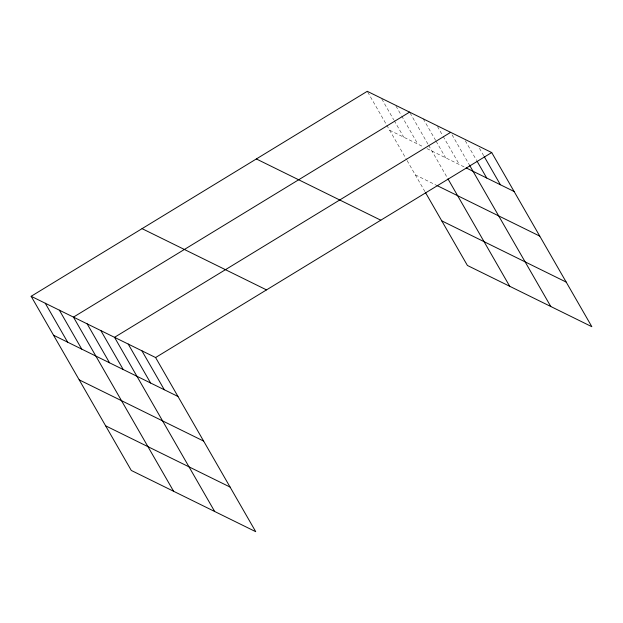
<?xml version="1.0" encoding="UTF-8"?>
<svg xmlns="http://www.w3.org/2000/svg" width="623" height="623" viewBox="0 0 623 623"><rect width="100%" height="100%" fill="white"/><g stroke="black" fill="none" stroke-linecap="round" stroke-linejoin="round"><path stroke-width="0.47" stroke-dasharray="3.12 2.34" d="M389.655 130.246L423.671 146.989M426.989 148.624L465.334 167.494M415.315 174.868L436.053 185.078M479.445 148.305L483.736 155.758M465.28 140.736L476.72 160.617M452.072 134.825L469.695 165.484M437.432 126.43L442.665 135.549M443.148 136.375L459.346 164.542M423.266 118.868L435.648 140.409M436.123 141.242L445.655 157.806M410.051 112.958L428.157 144.443M428.632 145.276L446.971 177.173M395.948 106.019L401.189 115.13M401.664 115.964L417.862 144.131M381.844 99.08L393.752 119.795M394.227 120.621L403.759 137.192M367.741 92.134L386.322 124.452M386.797 125.278L406.601 159.714M407.084 160.555L424.925 191.588"/><path stroke-width="0.93" d="M31.15 296.291L155.594 357.54L255.734 531.692L131.289 470.451L31.15 296.291L367.266 91.308L491.711 152.549L591.85 326.709L467.406 265.46L425.408 192.421M409.576 112.132L73.459 317.115L173.607 491.267M450.639 132.341L114.531 337.323L214.67 511.483M155.594 357.54L491.711 152.549M466.191 167.914L514.1 191.495M436.879 185.483L539.759 236.117M441.746 220.846L566.19 282.087M256.349 158.951L380.793 220.199M142.067 228.649L266.512 289.89M53.539 335.236L177.983 396.477M79.199 379.851L203.643 441.1M105.637 425.828L230.082 487.069M484.211 156.583L500.409 184.758M477.195 161.45L486.719 178.022M469.695 165.484L550.787 306.493M447.945 178.856L509.715 286.284M141.904 350.804L164.301 389.741M128.213 344.067L150.61 383.005M100.84 330.587L123.229 369.532M87.15 323.851L109.539 362.796M59.356 310.176L81.745 349.114M45.253 303.237L67.642 342.175"/></g></svg>
